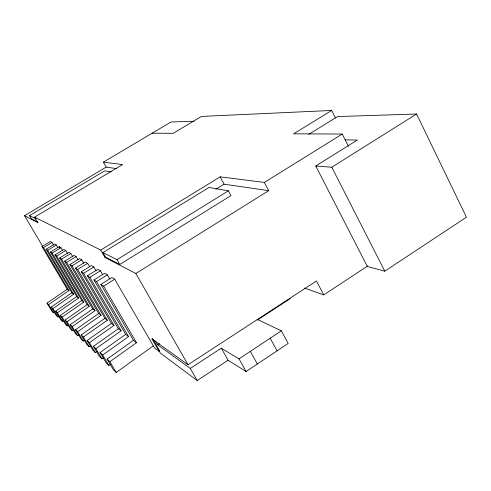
<?xml version="1.0" encoding="UTF-8"?>
<svg xmlns="http://www.w3.org/2000/svg" width="491" height="491" viewBox="0 0 491 491"><rect width="100%" height="100%" fill="white"/><g stroke="black" fill="none" stroke-linecap="round" stroke-linejoin="round"><path stroke-width="0.74" d="M107.075 359.105L109.855 361.701L136.498 342.718L133.429 340.349L107.075 359.105L113.366 369.748L116.214 372.454L153.229 345.946M100.041 352.55L102.662 354.999L128.568 336.599L125.678 334.371L100.041 352.55L106.166 362.898L108.855 365.451L110.708 364.132M93.4 346.364L95.88 348.671L121.093 330.83L118.362 328.725L93.4 346.364L99.372 356.441L101.907 358.853L103.773 357.528M87.122 340.515L89.466 342.7L114.022 325.38L111.439 323.385L87.122 340.515L92.946 350.328L95.346 352.612L97.218 351.286M81.181 334.972L83.402 337.041L107.333 320.218L104.884 318.328L81.181 334.972L86.864 344.541L89.141 346.707L90.375 345.83M75.54 329.719L77.652 331.683L100.993 315.32L98.666 313.528L75.54 329.719L81.095 339.054L83.249 341.104L84.495 340.232M70.188 324.735L72.195 326.595L94.972 310.674L92.762 308.968L70.188 324.735L75.614 333.843L77.664 335.795L78.898 334.923M60.258 315.474L62.069 317.168L83.795 302.057L81.794 300.51L60.258 315.474L65.444 324.17L67.304 325.938L68.544 325.067M65.1 319.991L67.003 321.765L89.245 306.255L87.146 304.635L65.1 319.991L70.403 328.89L72.355 330.744L73.601 329.866M55.643 311.171L57.367 312.785L78.609 298.049L76.7 296.576L55.643 311.171L60.718 319.672L62.486 321.36L63.744 320.482M47.026 303.143L48.603 304.616L68.924 290.58L67.181 289.236L47.026 303.143L51.893 311.282L53.507 312.816L54.759 311.951M51.236 307.065L52.887 308.606L73.656 294.226L71.833 292.82L51.236 307.065L56.201 315.382L57.895 316.99L59.147 316.118M155.475 341.036L157.648 344.811L190.305 368.434L221.306 348.174L228.088 360.259L246.077 371.521L288.174 343.43L281.325 330.824L257.155 319.328M221.306 348.174L239.019 358.872L281.325 330.824M345.13 139.855L357.307 140.058L315.762 166.013L367.378 266.521L384.778 271.167L466.45 217.212L416.583 114.01L337.605 116.57L308.698 134.381M304.359 288.014L323.747 294.876L367.827 265.926M159.102 350.924L160.354 353.09L197.229 380.543L228.088 360.259M152.554 338.581L152.001 338.937L188.01 364.758L316.425 280.999L323.747 294.876M257.444 320.015L290.156 298.675M133.429 340.349L100.864 284.375L111.874 277.538L114.728 279.207L154.573 348.015L159.237 351.47L159.784 351.12L152.934 339.244M157.648 344.811L159.557 343.59M315.762 166.013L331.781 167.216L416.583 114.01M100.864 284.375L103.601 286.13L114.728 279.207M100.735 250.079L105.013 257.493L135.854 273.512L268.718 190.655L264.367 182.413L220.134 176.846L100.735 250.079L34.542 217.139L122.609 164.571L103.368 162.147L106.166 167.106L116.631 168.628M119.767 264.471L230.954 195.614L228.389 190.839L208.988 187.452L102.95 252.583L105.583 257.143L119.767 264.471L116.999 259.653L102.95 252.583M107.357 274.886L104.663 273.315L93.953 279.944L96.531 281.595L107.357 274.886L109.659 278.863M264.367 182.413L342.252 134.049L348.42 146.312M118.362 328.725L87.435 275.758L97.856 269.326L100.397 270.811L102.699 274.776M116.999 259.653L228.389 190.839M87.435 275.758L89.871 277.323L100.397 270.811M111.439 323.385L81.273 271.805L91.424 265.557L93.83 266.963L96.126 270.915M105.013 257.493L105.583 257.143M215.862 189.25L224.08 184.186L268.718 190.655M81.273 271.805L83.574 273.284L93.83 266.963M98.666 313.528L69.918 264.52L79.567 258.61L81.721 259.874L83.642 263.164M69.918 264.52L71.987 265.846L81.721 259.874M335.463 117.975L331.683 110.457L293.6 133.834L342.252 134.049M104.884 318.328L75.442 268.068L85.336 261.991L87.613 263.323L89.528 266.613M75.442 268.068L77.621 269.461L87.613 263.323M92.762 308.968L64.671 261.151L74.086 255.4L76.136 256.603L78.063 259.899M64.671 261.151L66.635 262.409L76.136 256.603M81.794 300.51L54.943 254.909L63.922 249.446L65.776 250.533L67.69 253.804M54.943 254.909L56.717 256.044L65.776 250.533M87.146 304.635L59.687 257.953L68.875 252.349L70.827 253.491L72.76 256.793M59.687 257.953L61.553 259.15L70.827 253.491M71.833 292.82L46.105 249.238L54.691 244.039L56.379 245.027L57.907 247.636M46.105 249.238L47.719 250.275L56.379 245.027M76.7 296.576L50.42 252.006L59.196 246.678L60.964 247.716L62.51 250.342M50.42 252.006L52.114 253.092L60.964 247.716M67.181 289.236L41.987 246.592L50.389 241.517L51.997 242.462L53.544 245.089M41.987 246.592L43.533 247.587L51.997 242.462M106.166 167.106L24.55 215.69L37.715 222.533L38.132 222.282M37.463 221.932L31.424 218.814L29.54 215.623L104.638 170.868L111.199 171.93M103.368 162.147L171.052 121.964L194.037 121.222M331.683 110.457L201.519 116.422L173.237 133.3L152.106 133.208M29.54 215.623L36.181 218.961M48.603 304.616L53.507 312.816M67.003 321.765L72.355 330.744M62.069 317.168L67.304 325.938M57.367 312.785L62.486 321.36M52.887 308.606L57.895 316.99M89.466 342.7L95.346 352.612M83.402 337.041L89.141 346.707M77.652 331.683L83.249 341.104M72.195 326.595L77.664 335.795M24.55 215.69L42.815 246.611M109.855 361.701L116.214 372.454M102.662 354.999L108.855 365.451M95.88 348.671L101.907 358.853M34.542 217.139L37.715 222.533M56.717 256.044L83.795 302.057M52.114 253.092L78.609 298.049M47.719 250.275L73.656 294.226M43.533 247.587L68.924 290.58M71.987 265.846L100.993 315.32M59.196 246.678L59.976 248.004M66.635 262.409L94.972 310.674M61.553 259.15L89.245 306.255M83.574 273.284L114.022 325.38M77.621 269.461L107.333 320.218M96.531 281.595L128.568 336.599M93.953 279.944L125.678 334.371M89.871 277.323L121.093 330.83M103.601 286.13L136.498 342.718M152.001 338.937L159.237 351.47M190.305 368.434L197.229 380.543M135.854 273.512L188.01 364.758M239.019 358.872L246.077 371.521M250.342 351.415L257.345 364.052M270.167 338.17L277.071 350.789M220.134 176.846L224.08 184.186M331.781 167.216L384.778 271.167"/></g></svg>
